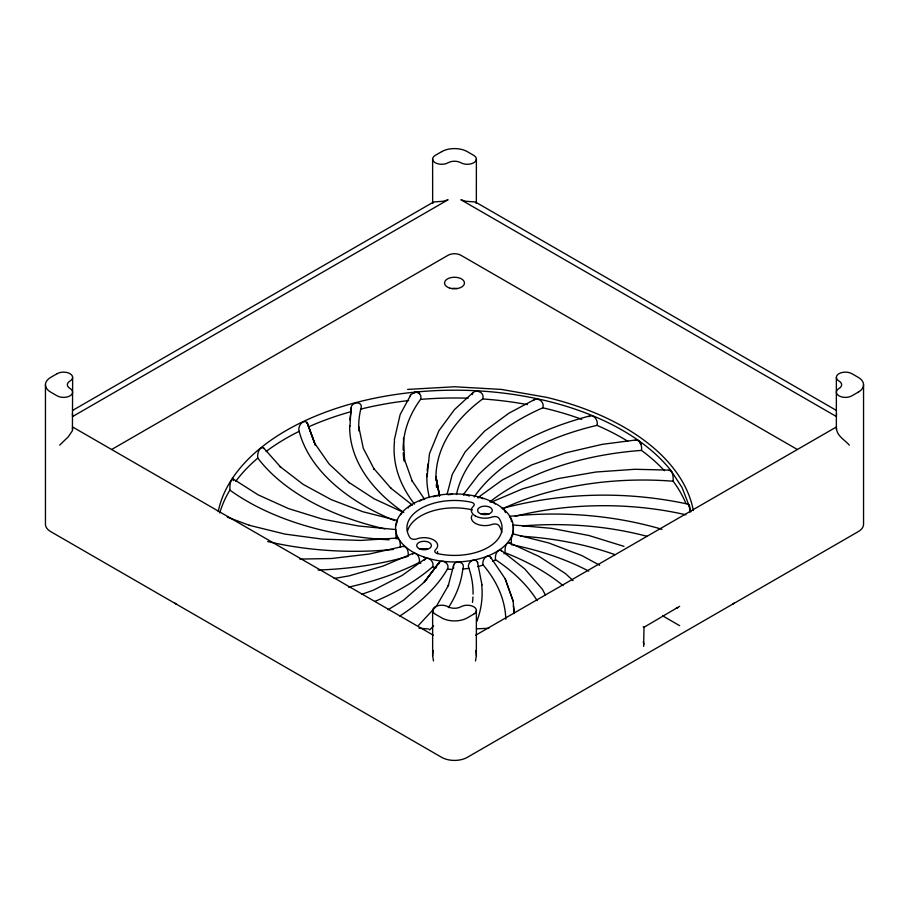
<?xml version="1.0" encoding="UTF-8"?>
<svg xmlns="http://www.w3.org/2000/svg" width="909" height="909" viewBox="0 0 909 909"><rect width="100%" height="100%" fill="white"/><g stroke="black" fill="none" stroke-linecap="round" stroke-linejoin="round"><path stroke-width="1.36" d="M59.687 445.137L68.277 436.797L72.425 430.696L72.64 377.36M476.384 159.052L476.35 203.411L475.066 201.946L465.738 201.264L460.908 199.753L836.553 416.64M475.509 660.957L476.35 655.605L476.384 610.45M395.585 529.549L358.498 525.993L322.309 519.062L288.494 508.586L258.145 494.86L233.068 478.884C229.443 480.702 229.954 486.61 229.875 490.099A237.908 137.35 0 0 0 219.773 512.949M433.491 660.957L432.65 655.605L433.07 650.424M349.931 426.616L351.079 407.948C351.419 401.38 363.998 400.744 360.759 409.107A222.58 128.51 0 0 0 358.828 430.968M679.648 606.292L643.992 627.278L643.64 646.447M396.119 525.038L397.472 520.505L362.873 511.733L331.274 499.655L303.311 484.474L280.154 466.681L280.756 467.226L263.394 447.671C258.622 447.012 257.122 454.489 257.804 458.079A237.908 137.35 0 0 0 235.795 481.281M427.105 476.623L429.446 453.75L438.956 430.65L454.489 409.595L473.066 392.552C477.293 388.916 485.042 393.018 482.645 398.96A222.58 128.51 0 0 0 435.99 480.611M394.267 440.149L400.153 414.538L411.05 394.438L415.311 392.109L417.572 391.893A237.908 137.395 0 0 1 477.236 390.802A237.908 137.35 0 0 1 638.095 440.229M438.445 564.375C439.945 557.649 450.705 563.091 447.41 569.114A231.647 133.737 0 0 1 399.835 615.995M448.398 607.632A231.647 133.737 0 0 0 462.783 569.023C466.544 560.364 451.216 559.603 453.671 568.125M849.313 445.137C844.938 439.956 836.61 435.82 836.507 428.298M410.05 396.71L410.516 395.142M72.493 415.333L72.425 413.618M472.055 394.665L473.066 392.552M447.001 494.576L452.273 474.373L465.203 451.841L484.542 431.161L508.915 413.197L534.481 399.574C539.31 397.619 544.684 402.744 542.832 407.811A222.58 128.51 0 0 0 456.466 494.53M397.472 538.753C399.812 537.321 400.619 545.423 400.312 547.445M453.75 564.932L448.217 585.828L448.648 584.998L436.581 605.951L418.492 625.415M836.575 413.618L836.507 415.333M688.306 504.734L689.158 504.961L689.976 512.04M424.401 560.16C427.469 554.74 435.127 562.205 432.514 566.898A231.647 133.737 0 0 1 374.94 601.372M400.642 514.778L401.721 512.835L403.232 512.267L374.122 498.802L348.647 482.236L349.215 482.759L329.081 463.988L314.73 443.387L315.15 444.194L307.003 422.367C302.333 419.129 297.425 426.991 299.152 431.321A231.647 133.737 0 0 0 394.551 520.562M408.232 507.972L408.664 507.199M412.504 554.081C416.572 550.615 420.776 558.967 419.117 562.535A58.915 34.008 0 0 0 420.81 563.25M233.602 480.645L232.499 478.202L231.681 479.441A237.908 137.35 0 0 0 218.205 511.665M439.183 562.432L424.742 581.669L424.105 582.237L438.786 563.001L424.742 581.669L403.619 600.167L388.086 609.712M463.192 494.791L478.623 474.623C508.756 444.274 548.922 426.696 589.748 415.936C594.713 414.902 598.372 420.89 596.997 425.355A222.58 128.51 0 0 0 474.203 496.916M72.436 416.64L448.092 199.753L443.262 201.264L433.934 201.946L432.65 203.411L432.616 159.052M533.31 400.539L534.481 399.574M409.164 506.506L411.47 504.995M588.725 416.731L589.748 415.936M403.448 546.559C407.618 545.695 408.732 553.331 408.13 556.331A231.647 133.737 0 0 1 318.07 570.023M419.799 501.075L421.89 499.62L424.026 499.461M599.679 565.262L581.703 555.501L548.741 542.957L512.699 533.833L511.381 538.423L511.176 544.616A222.58 128.51 0 0 1 588.748 571.125M425.48 558.626L402.153 575.431L373.463 590.146L361.714 594.35M433.309 496.825L435.695 495.712L438.104 495.894M669.183 470.294C673.342 470.805 673.262 477.986 673.16 481.225A237.908 137.35 0 0 1 685.965 503.609M72.538 410.459L433.07 202.309M111.727 449.455L448.092 255.259A9.067 5.238 0 0 1 460.908 255.259L797.273 449.455M475.646 635.243L836.564 426.878M413.413 392.904L415.311 392.109A237.908 137.35 0 0 0 232.465 478.293M635.346 440.229C640.231 439.217 642.356 446.614 641.447 450.398A237.908 137.35 0 0 1 664.422 470.714M448.251 494.746L452.523 494.235M677.909 607.689L676.171 608.291M413.197 553.274L383.132 566.034L349.17 575.863L334.137 578.488M463.624 494.962L466.124 494.598L469.26 496.098M404.085 546.161L369.247 554.036L331.501 558.512L299.856 559.08M414.345 392.62C418.504 391.234 422.276 395.165 420.549 399.392A222.58 128.51 0 0 0 403.153 450.103M636.323 439.922L602.235 444.342L565.693 452.841L531.708 464.942L502.2 480.077L477.736 497.768L480.679 497.473L482.918 498.768M397.915 538.026L360.68 540.423L322.206 539.105L284.983 534.094L249.1 525.266M407.652 389.416L454.568 386.757L501.45 389.427L546.525 397.335A240.146 138.645 0 0 1 693.317 510.54M476.498 628.823L488.86 628.289M669.831 470.112L634.902 469.283L595.793 472.032L558.16 478.588L522.516 488.872L490.962 502.302L493.451 502.427L495.303 504.041M419.004 628.187L428.889 629.028M513.074 524.959L551.558 528.345L588.862 535.503L624.006 546.377M661.957 529.288C612.598 514.812 560.558 511.04 509.472 516.335L511.085 519.107M688.533 504.245C627.176 490.883 562.762 492.155 502.109 508.529L504.041 509.619L505.552 512.619M573.022 580.601L565.5 573.602L539.287 556.569L508.631 542.446C504.927 543.616 504.949 549.547 505.097 552.763A58.915 34.008 0 0 1 503.995 553.797M545.366 594.952L542.4 589.282L524.663 568.841L500.768 550.07C496.28 549.809 494.826 556.251 495.564 559.728A222.58 128.51 0 0 1 537.151 600.622M479.282 391.586L477.225 390.859L478.339 391.347M227.239 517.073L249.52 525.368M475.93 202.309L836.462 410.459M662.581 615.813L679.648 625.665M643.231 626.835L643.992 627.278M72.436 426.878L433.354 635.243M638.118 440.251L639.572 441.274A237.908 137.35 0 0 1 670.933 470.544L682.011 487.429L689.465 506.654M412.493 505.177L390.416 487.826L391.029 488.372L373.894 468.624L374.315 469.43L363.293 448.319L358.68 426.321M500.768 550.07L501.552 551.388M233.249 479.032L232.499 478.202M419.594 393.654L417.572 391.893L419.117 393.279M508.631 542.446L509.017 543.105M263.394 447.671L263.917 448.648M514.051 613.575L513.187 601.258L505.199 578.817L490.553 557.115C486.485 553.297 481.281 560.978 483.224 565.034A222.58 128.51 0 0 1 505.813 619.211M424.708 499.507L411.754 480.304L412.186 481.122L404.516 459.534M643.231 641.777L643.992 644.242M671.808 472.282L670.956 470.589L671.421 471.601M640.856 444.137L639.572 441.274L640.55 443.49M307.265 422.98L307.003 422.367L315.298 445.115L307.265 422.98L307.356 423.708M482.02 585.055L477.52 562.228C474.589 556.649 466.158 563.114 468.942 568.318A222.58 128.51 0 0 1 473.055 594.179M505.199 578.817L513.187 601.258M490.553 557.115L490.837 558.41M688.999 504.825L689.317 505.927M513.153 525.072L513.403 534.594M439.456 495.28L435.854 476.486L439.536 495.894M435.99 476.907L439.547 495.95M395.597 529.254L396.176 538.901M511.267 519.948L511.528 521.698M475.93 650.424L476.35 655.605M72.493 428.298L72.64 429.446M477.52 562.228L477.6 562.932M403.505 438.195L404.585 460.079M432.616 610.45L432.65 655.605M863.55 384.757L863.55 524.243A18.123 10.465 0 0 1 858.244 531.64L467.317 757.345A18.123 10.465 0 0 1 441.683 757.345L50.756 531.64A18.123 10.465 0 0 1 45.45 524.243L45.45 384.757M836.36 377.36L836.36 429.446M351.079 407.948L351.079 411.652A231.647 133.737 0 0 0 349.92 419.969M489.86 501.87A222.58 128.51 0 0 1 641.447 450.398M266.064 451.489A237.908 137.35 0 0 1 299.152 431.321M308.594 426.855A237.908 137.35 0 0 1 351.079 411.652M360.759 409.107A237.908 137.35 0 0 1 408.652 400.562M420.549 399.392A237.908 137.35 0 0 1 468.101 398.21M482.645 398.96A237.908 137.35 0 0 1 527.425 404.607M542.832 407.811A237.908 137.35 0 0 1 581.794 419.31M596.997 425.355A237.908 137.35 0 0 1 627.767 441.229M504.018 508.131A222.58 128.51 0 0 1 673.16 481.225M515.198 516.289A222.58 128.51 0 0 1 685.931 514.789M522.686 525.925A222.58 128.51 0 0 1 647.14 536.333M520.391 536.174A222.58 128.51 0 0 1 615.063 554.695M505.097 552.763A222.58 128.51 0 0 1 563.023 585.578M495.564 559.728A58.915 34.008 0 0 1 492.462 561.353M483.224 565.034A58.915 34.008 0 0 1 477.6 566.637M468.942 568.318A58.915 34.008 0 0 1 462.783 569.023M451.58 569.318A58.915 34.008 0 0 1 447.41 569.114M436.445 567.716A58.915 34.008 0 0 1 432.514 566.898M472.964 596.929A222.58 128.51 0 0 1 472.464 602.406M404.096 461.068A222.58 128.51 0 0 1 403.232 452.852M436.57 487.44A222.58 128.51 0 0 1 436.263 484.702M393.54 549.411A231.647 133.737 0 0 1 267.655 541.503M389.063 539.81A231.647 133.737 0 0 1 229.875 490.099M403.812 512.506A231.647 133.737 0 0 1 349.647 425.56M414.504 504.109A231.647 133.737 0 0 1 394.517 441.07M689.181 505.006A237.908 137.35 0 0 1 690.829 511.79M384.882 528.89A231.647 133.737 0 0 1 257.804 458.079M433.65 625.937A231.647 133.737 0 0 1 429.548 629.982M429.332 497.2A231.647 133.737 0 0 1 426.98 473.589M427.173 470.794A231.647 133.737 0 0 1 428.116 463.84M513.358 605.973A231.647 133.737 0 0 1 514.437 612.916M481.679 584.589A231.647 133.737 0 0 1 476.873 621.324M419.117 562.535A231.647 133.737 0 0 1 348.488 587.134M451.921 288.551A9.965 5.761 0 0 1 457.079 288.551M176.198 604.065A9.067 5.238 0 0 1 174.755 602.985M734.245 602.985A9.067 5.238 0 0 1 732.802 604.065M437.468 551.604A13.59 7.851 0 0 1 437.615 553.547M407.437 531.288A47.586 27.475 0 0 1 471.317 509.642A4.534 2.613 0 0 1 472.328 509.96M501.813 532.424A47.586 27.475 0 0 0 499.007 525.641A4.534 2.613 0 0 0 492.314 524.368A13.59 7.851 0 0 1 476.589 523.959A13.59 7.851 0 0 1 472.066 515.255M420.14 549.32A7.363 4.25 0 0 1 427.491 549.161M481.509 514.005A7.363 4.25 0 0 1 488.86 514.176M57.165 373.656L50.756 377.36A18.123 10.465 0 0 0 50.756 392.154L57.165 395.858A9.067 5.238 0 0 0 69.982 395.858A9.067 5.238 0 0 0 69.982 388.45A9.067 5.238 0 0 1 69.982 381.053A9.067 5.238 0 0 0 69.982 373.656A9.067 5.238 0 0 0 57.165 373.656M441.683 151.655L435.275 155.359A9.067 5.238 0 0 0 435.275 162.756A9.067 5.238 0 0 0 448.092 162.756A9.067 5.238 0 0 1 460.908 162.756A9.067 5.238 0 0 0 473.725 162.756A9.067 5.238 0 0 0 473.725 155.359L467.317 151.655A18.123 10.465 0 0 0 441.683 151.655M473.725 614.154L467.317 617.847A18.123 10.465 0 0 1 441.683 617.847L435.275 614.154A9.067 5.238 0 0 1 435.275 606.757A9.067 5.238 0 0 1 448.092 606.757A9.067 5.238 0 0 0 460.908 606.757A9.067 5.238 0 0 1 473.725 606.757A9.067 5.238 0 0 1 473.725 614.154M858.244 392.154L851.835 395.858A9.067 5.238 0 0 1 839.018 395.858A9.067 5.238 0 0 1 839.018 388.45A9.067 5.238 0 0 0 839.018 381.053A9.067 5.238 0 0 1 839.018 373.656A9.067 5.238 0 0 1 851.835 373.656L858.244 377.36A18.123 10.465 0 0 1 858.244 392.154M423.821 556.978A58.915 34.008 0 0 0 513.392 528.765A58.915 34.008 0 0 0 426.287 498.087A58.915 34.008 0 0 0 423.821 556.978M475.327 515.926A13.59 7.851 0 0 0 492.314 516.96A4.534 2.613 0 0 1 499.007 518.244A47.586 27.475 0 0 1 488.144 547.366A47.586 27.475 0 0 1 437.683 553.649A4.534 2.613 0 0 1 435.479 549.775A13.59 7.851 0 0 0 433.673 539.969A13.59 7.851 0 0 0 416.686 538.923A4.534 2.613 0 0 1 409.993 537.651A47.586 27.475 0 0 1 420.856 508.517A47.586 27.475 0 0 1 471.317 502.245A4.534 2.613 0 0 1 473.521 506.108A13.59 7.851 0 0 0 475.327 515.926M418.856 548.525A7.363 4.25 0 0 0 431.173 546.616A7.363 4.25 0 0 0 422.151 541.412A7.363 4.25 0 0 0 418.856 548.525M481.259 514.051A7.363 4.25 0 0 0 492.303 510.369A7.363 4.25 0 0 0 481.259 506.688A7.363 4.25 0 0 0 481.259 514.051M449.512 287.994A9.965 5.761 0 0 0 464.465 283.006A9.965 5.761 0 0 0 449.512 278.018A9.965 5.761 0 0 0 449.512 287.994"/></g></svg>
